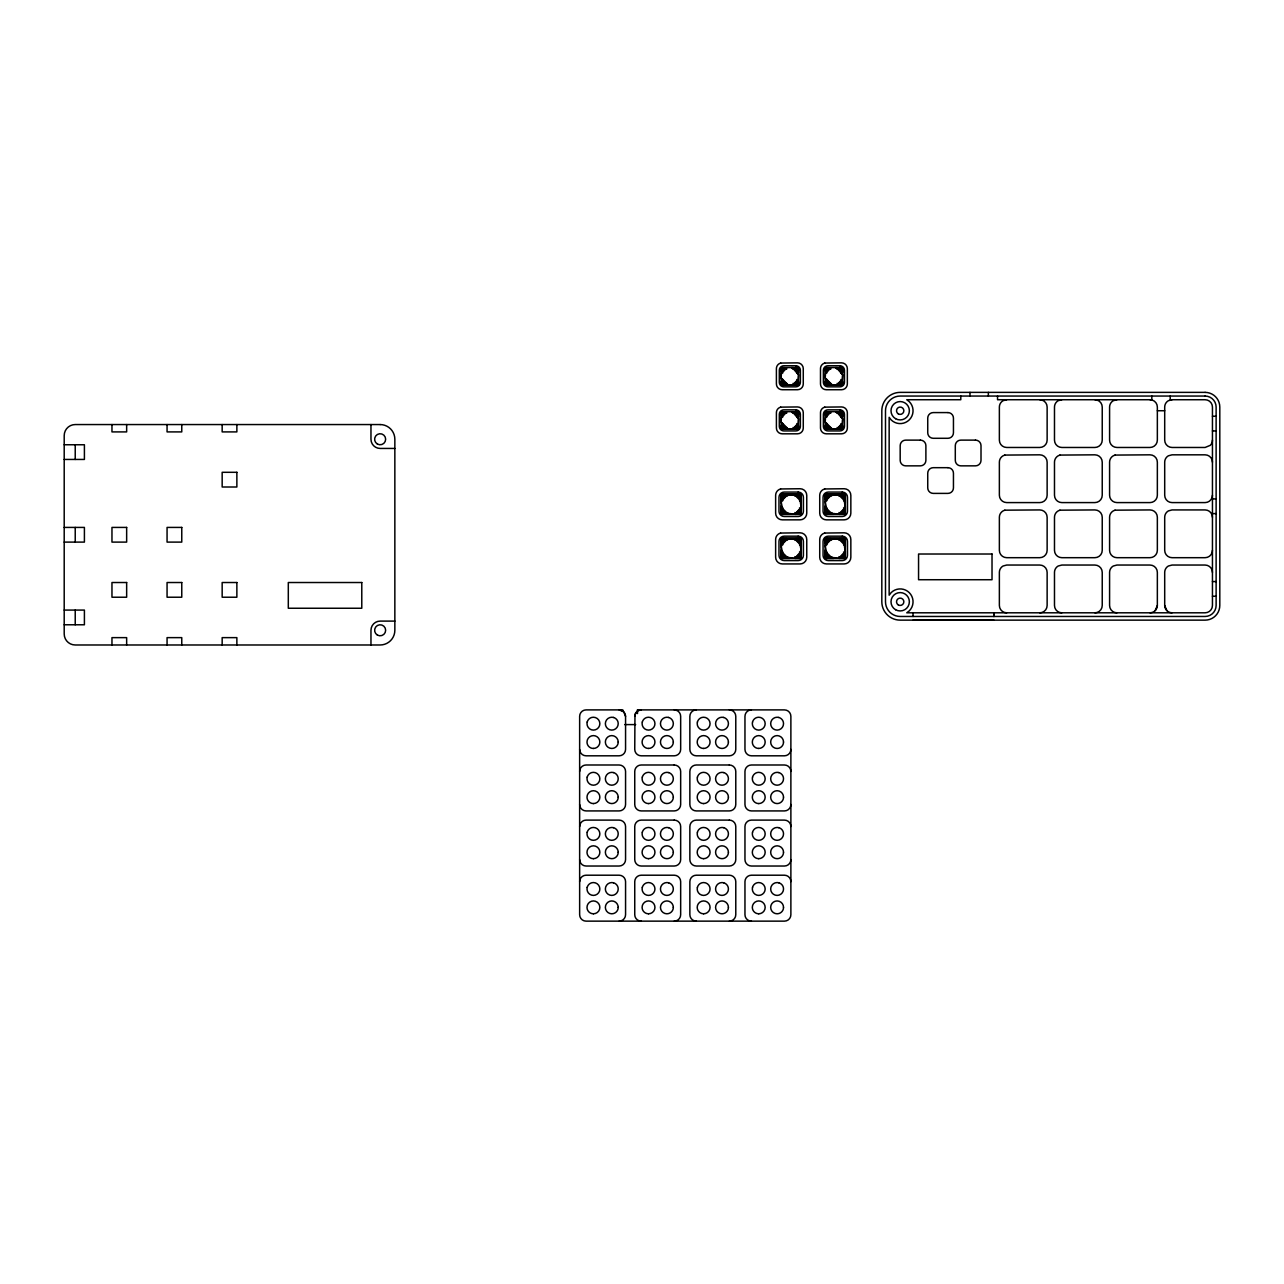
<?xml version="1.0" encoding="UTF-8"?>
<svg xmlns="http://www.w3.org/2000/svg" width="1284" height="1284" viewBox="0 0 1284 1284"><rect width="100%" height="100%" fill="white"/><g stroke="black" fill="none" stroke-linecap="round" stroke-linejoin="round"><path stroke-width="1.5" d="M637.426 711.159L637.506 709.892L784.46 709.892A6.436 6.436 0 0 1 790.88 716.328L790.88 914.706A6.436 6.436 0 0 1 784.46 921.142L586.066 921.142A6.436 6.436 0 0 1 579.646 914.706L579.646 716.328A6.436 6.436 0 0 1 586.066 709.892L622.804 709.892L622.804 711.111M674.244 709.892A6.436 6.436 0 0 1 680.664 716.328L680.664 749.391A6.436 6.436 0 0 1 674.244 755.811L641.181 755.811A6.436 6.436 0 0 1 634.745 749.391L634.97 714.658L637.971 710.758L641.181 709.892M1116.936 612.805A7.351 7.351 0 0 1 1109.585 605.454L1109.585 572.391A7.351 7.351 0 0 1 1113.26 566.019L1116.936 565.04L1149.999 565.04A7.351 7.351 0 0 1 1157.349 572.391L1157.349 605.454L1155.199 610.638M1006.72 399.725L1003.045 400.704A7.351 7.351 0 0 0 999.369 407.06L999.369 440.123A7.351 7.351 0 0 0 1006.72 447.474L1039.783 447.474A7.351 7.351 0 0 0 1047.134 440.123L1047.134 407.06A7.351 7.351 0 0 0 1039.783 399.725M1061.836 399.725L1058.16 400.704A7.351 7.351 0 0 0 1054.485 407.06L1054.485 440.123A7.351 7.351 0 0 0 1061.836 447.474L1094.899 447.474A7.351 7.351 0 0 0 1102.234 440.123L1102.234 407.06A7.351 7.351 0 0 0 1094.899 399.725M1116.936 399.725L1113.26 400.704A7.351 7.351 0 0 0 1109.585 407.06L1109.585 440.123A7.351 7.351 0 0 0 1116.936 447.474L1149.999 447.474A7.351 7.351 0 0 0 1157.349 440.123L1157.349 407.06A7.351 7.351 0 0 0 1149.999 399.725M1172.035 399.725L1168.36 400.704A7.351 7.351 0 0 0 1164.7 407.06L1164.7 440.123A7.351 7.351 0 0 0 1172.035 447.474L1205.098 447.474L1210.298 445.323A7.351 7.351 0 0 0 1212.449 440.123M781.105 367.577L798.552 367.577L798.552 385.023L781.105 385.023L781.105 367.577L784.283 370.755M825.195 367.577L842.641 367.577L842.641 385.023L825.195 385.023L825.195 367.577L828.373 370.755M798.552 368.364L793.801 368.364L798.552 372.328L797.765 367.577M842.641 368.364L837.89 368.364L842.641 372.328L841.855 367.577M781.908 371.541L782.694 373.13M797.765 371.541L794.587 368.364M825.981 371.541L826.784 373.13M841.855 371.541L838.677 368.364M797.765 373.13L792.998 367.577M841.855 373.13L837.088 367.577M797.765 373.917L792.212 367.577M841.855 373.917L836.301 367.577M781.908 378.684L787.461 384.221M825.981 378.684L831.534 384.221M781.908 379.47L786.659 384.221M825.981 379.47L830.748 384.221M781.908 381.059L785.07 384.221M797.765 381.059L796.963 379.47M825.981 381.059L829.159 384.221M841.855 381.059L841.052 379.47M1157.349 410.736L1164.7 410.736M781.105 411.666L798.552 411.666L798.552 429.097L781.105 429.097L781.105 411.666L784.283 414.828M825.195 411.666L842.641 411.666L842.641 429.097L825.195 429.097L825.195 411.666L828.373 414.828M798.552 412.453L793.801 412.453L798.552 416.417L797.765 411.666M842.641 412.453L837.89 412.453L842.641 416.417L841.855 411.666M781.908 415.631L782.694 417.204M797.765 415.631L794.587 412.453M825.981 415.631L826.784 417.204M841.855 415.631L838.677 412.453M1212.449 416.257L1216.125 416.257M797.765 417.204L792.998 411.666M841.855 417.204L837.088 411.666M797.765 418.006L792.212 411.666M841.855 418.006L836.301 411.666M781.908 422.757L787.461 428.31M825.981 422.757L831.534 428.31M781.908 423.559L786.659 428.31M825.981 423.559L830.748 428.31M781.908 425.132L785.07 428.31M797.765 425.132L796.963 423.559M825.981 425.132L829.159 428.31M841.855 425.132L841.052 423.559M1212.449 430.942L1216.125 430.942M64.2 444.762L84.407 444.762L84.407 459.447L64.2 459.447M394.846 448.437L380.144 448.437A9.181 9.181 0 0 1 370.964 439.24L370.964 424.555M781.089 494.196L801.296 494.196L801.296 514.386L781.089 514.386L781.089 494.196L784.765 497.855M825.179 494.196L845.386 494.196L845.386 514.386L825.179 514.386L825.179 494.196L828.854 497.855M801.296 495.11L795.791 495.11L795.791 494.196L801.296 499.701L800.381 499.701L800.381 494.196M845.386 495.11L839.864 495.11L839.864 494.196L845.386 499.701L844.471 499.701L844.471 494.196M782.004 498.786L781.089 498.786L782.935 500.616M800.381 498.786L801.296 498.786L796.706 494.196L796.706 495.11M826.094 498.786L825.179 498.786L827.008 500.616M844.471 498.786L845.386 498.786L840.795 494.196L840.795 495.11M1212.449 498.914L1216.125 498.914M800.381 500.616L801.296 500.616L794.86 494.196M844.471 500.616L845.386 500.616L838.95 494.196M800.381 501.53L801.296 501.53L793.945 494.196M844.471 501.53L845.386 501.53L838.035 494.196M782.004 507.052L781.089 507.052L788.44 514.386L788.44 513.472M826.094 507.052L825.179 507.052L832.53 514.386L832.53 513.472M782.004 507.966L781.089 507.966L787.525 514.386L787.525 513.472M826.094 507.966L825.179 507.966L831.599 514.386L831.599 513.472M782.004 509.796L781.089 509.796L785.68 514.386L785.68 513.472M800.381 509.796L801.296 509.796L799.467 507.966M826.094 509.796L825.179 509.796L829.769 514.386L829.769 513.472M844.471 509.796L845.386 509.796L843.54 507.966M1212.449 513.6L1216.125 513.6M64.2 527.419L84.407 527.419L84.407 542.105L64.2 542.105M781.089 538.269L801.296 538.269L801.296 558.476L781.089 558.476L781.089 538.269L784.765 541.944M825.179 538.269L845.386 538.269L845.386 558.476L825.179 558.476L825.179 538.269L828.854 541.944M801.296 539.2L795.791 539.2L795.791 538.269L801.296 543.79L800.381 543.79L800.381 538.269M845.386 539.2L839.864 539.2L839.864 538.269L845.386 543.79L844.471 543.79L844.471 538.269M782.004 542.859L781.089 542.859L782.935 544.705M800.381 542.859L801.296 542.859L796.706 538.269L796.706 539.2M826.094 542.859L825.179 542.859L827.008 544.705M844.471 542.859L845.386 542.859L840.795 538.269L840.795 539.2M800.381 544.705L801.296 544.705L794.86 538.269M844.471 544.705L845.386 544.705L838.95 538.269M800.381 545.62L801.296 545.62L793.945 538.269M844.471 545.62L845.386 545.62L838.035 538.269M782.004 551.125L781.089 551.125L788.44 558.476L788.44 557.561M826.094 551.125L825.179 551.125L832.53 558.476L832.53 557.561M782.004 552.056L781.089 552.056L787.525 558.476L787.525 557.561M826.094 552.056L825.179 552.056L831.599 558.476L831.599 557.561M782.004 553.885L781.089 553.885L785.68 558.476L785.68 557.561M800.381 553.885L801.296 553.885L799.467 552.056M826.094 553.885L825.179 553.885L829.769 558.476L829.769 557.561M844.471 553.885L845.386 553.885L843.54 552.056M1212.449 581.572L1216.125 581.572M1212.449 596.258L1216.125 596.258M64.2 610.077L84.407 610.077L84.407 624.778L64.2 624.778M913.036 620.14L993.864 620.14M394.846 621.103L380.144 621.103A9.181 9.181 0 0 0 370.964 630.284L370.964 644.985M624.65 724.593L635.66 724.593M835.499 367.577L837.088 369.166M841.052 373.13L842.641 374.719L841.855 385.023L839.463 382.648M830.748 368.364L825.195 368.364L827.57 370.755M830.748 369.166L829.159 368.364M829.946 369.166L828.373 367.577L828.373 369.166L825.195 369.166L827.57 371.541M841.052 380.257L842.641 381.846L841.052 381.846L841.052 385.023L838.677 382.648M829.159 369.166L827.57 367.577L827.57 369.952L825.195 369.952L826.784 371.541M841.052 381.059L842.641 382.648L840.266 382.648L840.266 385.023L838.677 383.435M829.159 369.952L826.784 367.577L826.784 370.755L825.195 370.755L826.784 372.328M840.266 381.059L842.641 383.435L839.463 383.435L839.463 385.023L837.89 383.435M828.373 369.952L825.981 367.577L825.195 377.881L826.784 379.47M840.266 381.846L842.641 384.221L832.337 385.023L830.748 383.435M839.463 381.846L842.641 385.023M837.088 383.435L838.677 384.221M791.426 367.577L792.998 369.166M796.963 373.13L798.552 374.719L797.765 385.023L795.39 382.648M835.499 411.666L837.088 413.239M841.052 417.204L842.641 418.793L841.855 429.097L839.463 426.721M786.659 368.364L781.105 368.364L783.497 370.755M830.748 412.453L825.195 412.453L827.57 414.828M786.659 369.166L785.07 368.364M830.748 413.239L829.159 412.453M785.872 369.166L784.283 367.577L784.283 369.166L781.105 369.166L783.497 371.541M796.963 380.257L798.552 381.846L796.963 381.846L796.963 385.023L794.587 382.648M829.946 413.239L828.373 411.666L828.373 413.239L825.195 413.239L827.57 415.631M841.052 424.346L842.641 425.935L841.052 425.935L841.052 429.097L838.677 426.721M785.07 369.166L783.497 367.577L783.497 369.952L781.105 369.952L782.694 371.541M796.963 381.059L798.552 382.648L796.176 382.648L796.176 385.023L794.587 383.435M829.159 413.239L827.57 411.666L827.57 414.042L825.195 414.042L826.784 415.631M841.052 425.132L842.641 426.721L840.266 426.721L840.266 429.097L838.677 427.524M785.07 369.952L782.694 367.577L782.694 370.755L781.105 370.755L782.694 372.328M796.176 381.059L798.552 383.435L795.39 383.435L795.39 385.023L793.801 383.435M829.159 414.042L826.784 411.666L826.784 414.828L825.195 414.828L826.784 416.417M840.266 425.132L842.641 427.524L839.463 427.524L839.463 429.097L837.89 427.524M784.283 369.952L781.908 367.577L781.105 377.881L782.694 379.47M796.176 381.846L798.552 384.221L788.248 385.023L786.659 383.435M828.373 414.042L825.981 411.666L825.195 421.971L826.784 423.559M840.266 425.935L842.641 428.31L832.337 429.097L830.748 427.524M795.39 381.846L798.552 385.023M839.463 425.935L842.641 429.097M792.998 383.435L794.587 384.221M837.088 427.524L838.677 428.31M791.426 411.666L792.998 413.239M796.963 417.204L798.552 418.793L797.765 429.097L795.39 426.721M786.659 412.453L781.105 412.453L783.497 414.828M786.659 413.239L785.07 412.453M785.872 413.239L784.283 411.666L784.283 413.239L781.105 413.239L783.497 415.631M796.963 424.346L798.552 425.935L796.963 425.935L796.963 429.097L794.587 426.721M785.07 413.239L783.497 411.666L783.497 414.042L781.105 414.042L782.694 415.631M796.963 425.132L798.552 426.721L796.176 426.721L796.176 429.097L794.587 427.524M785.07 414.042L782.694 411.666L782.694 414.828L781.105 414.828L782.694 416.417M796.176 425.132L798.552 427.524L795.39 427.524L795.39 429.097L793.801 427.524M784.283 414.042L781.908 411.666L781.105 421.971L782.694 423.559M796.176 425.935L798.552 428.31L788.248 429.097L786.659 427.524M795.39 425.935L798.552 429.097M792.998 427.524L794.587 428.31M837.12 494.196L838.95 496.025M843.54 500.616L845.386 502.461L844.471 502.461L845.386 507.052L844.471 507.052L845.386 507.966L844.471 507.966L845.386 508.881L844.471 508.881L844.471 514.386L841.71 511.642M836.205 494.196L837.12 495.11M835.274 494.196L836.205 495.11M834.359 494.196L835.274 495.11M833.444 494.196L834.359 495.11M832.53 494.196L833.444 495.11M831.599 494.196L832.53 495.11M831.599 495.11L830.684 494.196L830.684 495.11L825.179 495.11L827.923 497.855M831.599 496.025L829.769 494.196L829.769 495.11M830.684 496.025L828.854 494.196L828.854 496.025L825.179 496.025L827.923 498.786M843.54 508.881L845.386 510.727L843.54 510.727L843.54 514.386L840.795 511.642M829.769 496.025L827.923 494.196L827.923 496.94L825.179 496.94L827.008 498.786M843.54 509.796L845.386 511.642L842.625 511.642L842.625 514.386L840.795 512.557M829.769 496.94L827.008 494.196L827.008 497.855L825.179 497.855L827.008 499.701M842.625 509.796L845.386 512.557L841.71 512.557L841.71 514.386L839.864 512.557M828.854 496.94L826.094 494.196L826.094 499.701L825.179 499.701L826.094 501.53L825.179 501.53L826.094 506.121L825.179 506.121L827.008 507.966M842.625 510.727L845.386 513.472L839.864 513.472L839.864 514.386L833.444 513.472L833.444 514.386L831.599 512.557M841.71 510.727L845.386 514.386M838.95 512.557L840.795 514.386L840.795 513.472M793.031 494.196L794.86 496.025M799.467 500.616L801.296 502.461L800.381 502.461L801.296 507.966L800.381 507.966L801.296 508.881L800.381 508.881L800.381 514.386L797.621 511.642M837.12 538.269L838.95 540.115M843.54 544.705L845.386 546.535L844.471 546.535L845.386 552.056L844.471 552.056L845.386 552.971L844.471 552.971L844.471 558.476L841.71 555.731M792.116 494.196L793.031 495.11M836.205 538.269L837.12 539.2M791.201 494.196L792.116 495.11M835.274 538.269L836.205 539.2M790.27 494.196L791.201 495.11M834.359 538.269L835.274 539.2M789.355 494.196L790.27 495.11M833.444 538.269L834.359 539.2M788.44 494.196L789.355 495.11M832.53 538.269L833.444 539.2M787.525 494.196L788.44 495.11M831.599 538.269L832.53 539.2M787.525 495.11L786.594 494.196L786.594 495.11L781.089 495.11L783.85 497.855M831.599 539.2L830.684 538.269L830.684 539.2L825.179 539.2L827.923 541.944M787.525 496.025L785.68 494.196L785.68 495.11M831.599 540.115L829.769 538.269L829.769 539.2M786.594 496.025L784.765 494.196L784.765 496.025L781.089 496.025L783.85 498.786M799.467 508.881L801.296 510.727L799.467 510.727L799.467 514.386L796.706 511.642M830.684 540.115L828.854 538.269L828.854 540.115L825.179 540.115L827.923 542.859M843.54 552.971L845.386 554.8L843.54 554.8L843.54 558.476L840.795 555.731M785.68 496.025L783.85 494.196L783.85 496.94L781.089 496.94L782.935 498.786M799.467 509.796L801.296 511.642L798.536 511.642L798.536 514.386L796.706 512.557M829.769 540.115L827.923 538.269L827.923 541.029L825.179 541.029L827.008 542.859M843.54 553.885L845.386 555.731L842.625 555.731L842.625 558.476L840.795 556.646M785.68 496.94L782.935 494.196L782.935 497.855L781.089 497.855L782.935 499.701M798.536 509.796L801.296 512.557L797.621 512.557L797.621 514.386L795.791 512.557M829.769 541.029L827.008 538.269L827.008 541.944L825.179 541.944L827.008 543.79M842.625 553.885L845.386 556.646L841.71 556.646L841.71 558.476L839.864 556.646M784.765 496.94L782.004 494.196L782.004 499.701L781.089 499.701L782.004 501.53L781.089 501.53L782.004 506.121L781.089 506.121L782.935 507.966M798.536 510.727L801.296 513.472L795.791 513.472L795.791 514.386L789.355 513.472L789.355 514.386L787.525 512.557M828.854 541.029L826.094 538.269L826.094 543.79L825.179 543.79L826.094 545.62L825.179 545.62L826.094 550.21L825.179 550.21L827.008 552.056M842.625 554.8L845.386 557.561L839.864 557.561L839.864 558.476L833.444 557.561L833.444 558.476L831.599 556.646M797.621 510.727L801.296 514.386M841.71 554.8L845.386 558.476M794.86 512.557L796.706 514.386L796.706 513.472M838.95 556.646L840.795 558.476L840.795 557.561M793.031 538.269L794.86 540.115M799.467 544.705L801.296 546.535L800.381 546.535L801.296 551.125L800.381 551.125L801.296 552.056L800.381 552.056L801.296 552.971L800.381 552.971L800.381 558.476L797.621 555.731M792.116 538.269L793.031 539.2M791.201 538.269L792.116 539.2M790.27 538.269L791.201 539.2M789.355 538.269L790.27 539.2M788.44 538.269L789.355 539.2M787.525 538.269L788.44 539.2M787.525 539.2L786.594 538.269L786.594 539.2L781.089 539.2L783.85 541.944M787.525 540.115L785.68 538.269L785.68 539.2M786.594 540.115L784.765 538.269L784.765 540.115L781.089 540.115L783.85 542.859M799.467 552.971L801.296 554.8L799.467 554.8L799.467 558.476L796.706 555.731M785.68 540.115L783.85 538.269L783.85 541.029L781.089 541.029L782.935 542.859M799.467 553.885L801.296 555.731L798.536 555.731L798.536 558.476L796.706 556.646M785.68 541.029L782.935 538.269L782.935 541.944L781.089 541.944L782.935 543.79M798.536 553.885L801.296 556.646L797.621 556.646L797.621 558.476L795.791 556.646M784.765 541.029L782.004 538.269L782.004 543.79L781.089 543.79L782.004 545.62L781.089 545.62L782.004 550.21L781.089 550.21L782.935 552.056M798.536 554.8L801.296 557.561L795.791 557.561L795.791 558.476L789.355 557.561L789.355 558.476L787.525 556.646M797.621 554.8L801.296 558.476M794.86 556.646L796.706 558.476L796.706 557.561M1166.851 610.638L1164.7 605.454L1164.7 572.391A7.351 7.351 0 0 1 1168.36 566.019L1172.035 565.04L1205.098 565.04A7.351 7.351 0 0 1 1212.449 572.391M625.565 716.328L623.687 711.769L619.129 709.892A6.436 6.436 0 0 1 625.565 716.328L625.565 749.391A6.436 6.436 0 0 1 619.129 755.811L586.066 755.811A6.436 6.436 0 0 1 579.646 749.391M1170.206 396.05L1170.206 399.725L1205.098 399.725A7.351 7.351 0 0 1 1212.449 407.06L1212.449 605.454A7.351 7.351 0 0 1 1205.098 612.805L906.761 612.805L909.281 610.863A12.856 12.856 0 0 0 909.281 592.678A12.856 12.856 0 0 0 891.096 592.678L889.154 595.198L889.154 417.316L891.096 419.836A12.856 12.856 0 0 0 909.281 419.836A12.856 12.856 0 0 0 909.281 401.651L906.761 399.725L960.801 399.725L960.801 396.05M1151.828 396.05L1151.828 399.725L997.54 399.725L997.54 396.05M988.359 392.374L988.359 396.05M969.982 392.374L969.982 396.05M913.036 612.805L913.036 616.464M637.506 709.892L637.506 713.567M236.866 424.555L236.866 431.906L222.164 431.906L222.164 424.555M236.866 644.985L236.866 637.634L222.164 637.634L222.164 644.985M181.766 424.555L181.766 431.906L167.064 431.906L167.064 424.555M181.766 644.985L181.766 637.634L167.064 637.634L167.064 644.985M126.651 424.555L126.651 431.906L111.965 431.906L111.965 424.555M126.651 644.985L126.651 637.634L111.965 637.634L111.965 644.985M75.226 444.762L75.226 459.447M75.226 527.419L75.226 542.105M75.226 610.077L75.226 624.778M619.129 921.142A6.436 6.436 0 0 0 625.565 914.706L625.565 881.643A6.436 6.436 0 0 0 619.129 875.206L586.066 875.206A6.436 6.436 0 0 0 579.646 881.643M790.88 859.606A6.436 6.436 0 0 1 784.46 866.026L751.397 866.026A6.436 6.436 0 0 1 744.961 859.606L744.961 826.527A6.436 6.436 0 0 1 751.397 820.107L784.46 820.107A6.436 6.436 0 0 1 790.88 826.527M729.344 709.892A6.436 6.436 0 0 1 735.78 716.328L735.78 749.391A6.436 6.436 0 0 1 729.344 755.811L696.281 755.811A6.436 6.436 0 0 1 689.861 749.391L689.861 716.328A6.436 6.436 0 0 1 696.281 709.892M729.344 921.142A6.436 6.436 0 0 0 735.78 914.706L735.78 881.643A6.436 6.436 0 0 0 729.344 875.206L696.281 875.206A6.436 6.436 0 0 0 689.861 881.643L689.861 914.706A6.436 6.436 0 0 0 696.281 921.142M674.244 921.142A6.436 6.436 0 0 0 680.664 914.706L680.664 881.643A6.436 6.436 0 0 0 674.244 875.206L641.181 875.206A6.436 6.436 0 0 0 634.745 881.643L634.745 914.706A6.436 6.436 0 0 0 641.181 921.142M790.88 804.49A6.436 6.436 0 0 1 784.46 810.926L751.397 810.926A6.436 6.436 0 0 1 744.961 804.49L744.961 771.427A6.436 6.436 0 0 1 751.397 764.991L784.46 764.991A6.436 6.436 0 0 1 790.88 771.427M751.397 921.142A6.436 6.436 0 0 1 744.961 914.706L744.961 881.643A6.436 6.436 0 0 1 751.397 875.206L784.46 875.206A6.436 6.436 0 0 1 790.88 881.643M790.88 749.391A6.436 6.436 0 0 1 784.46 755.811L751.397 755.811A6.436 6.436 0 0 1 744.961 749.391L744.961 716.328A6.436 6.436 0 0 1 751.397 709.892M579.646 804.49A6.436 6.436 0 0 0 586.066 810.926L619.129 810.926A6.436 6.436 0 0 0 625.565 804.49L625.565 771.427A6.436 6.436 0 0 0 619.129 764.991L586.066 764.991A6.436 6.436 0 0 0 579.646 771.427M579.646 859.606A6.436 6.436 0 0 0 586.066 866.026L619.129 866.026A6.436 6.436 0 0 0 625.565 859.606L625.565 826.527A6.436 6.436 0 0 0 619.129 820.107L586.066 820.107A6.436 6.436 0 0 0 579.646 826.527M634.745 716.328A6.436 6.436 0 0 1 636.639 711.769M1039.783 612.805A7.351 7.351 0 0 0 1047.134 605.454L1047.134 572.391A7.351 7.351 0 0 0 1039.783 565.04L1006.72 565.04L1003.045 566.019A7.351 7.351 0 0 0 999.369 572.391L999.369 605.454A7.351 7.351 0 0 0 1006.72 612.805M1061.836 612.805A7.351 7.351 0 0 1 1054.485 605.454L1054.485 572.391A7.351 7.351 0 0 1 1058.16 566.019L1061.836 565.04L1094.899 565.04A7.351 7.351 0 0 1 1102.234 572.391L1102.234 605.454A7.351 7.351 0 0 1 1094.899 612.805M1157.349 605.454A7.351 7.351 0 0 1 1149.999 612.805M1172.035 612.805A7.351 7.351 0 0 1 1164.7 605.454M1212.449 550.338A7.351 7.351 0 0 1 1205.098 557.689L1172.035 557.689A7.351 7.351 0 0 1 1164.7 550.338L1164.7 517.275A7.351 7.351 0 0 1 1168.36 510.92L1172.035 509.925L1205.098 509.925A7.351 7.351 0 0 1 1212.449 517.275M1212.449 462.176A7.351 7.351 0 0 0 1205.098 454.825L1172.035 454.825L1168.36 455.804A7.351 7.351 0 0 0 1164.7 462.176L1164.7 495.239A7.351 7.351 0 0 0 1172.035 502.59L1205.098 502.59A7.351 7.351 0 0 0 1212.449 495.239M587.205 722.009L586.997 723.662A6.436 6.436 0 0 0 593.417 730.098A6.436 6.436 0 0 0 599.853 723.662A6.436 6.436 0 0 0 593.417 717.242L591.747 717.451A6.436 6.436 0 0 0 587.205 722.009M587.205 777.109L586.997 778.778A6.436 6.436 0 0 0 593.417 785.198A6.436 6.436 0 0 0 599.853 778.778A6.436 6.436 0 0 0 593.417 772.342L591.747 772.567A6.436 6.436 0 0 0 587.205 777.109M587.205 832.225L586.997 833.878A6.436 6.436 0 0 0 593.417 840.314A6.436 6.436 0 0 0 599.853 833.878A6.436 6.436 0 0 0 593.417 827.458L591.747 827.666A6.436 6.436 0 0 0 587.205 832.225M587.205 887.324L586.997 888.993A6.436 6.436 0 0 0 593.417 895.413A6.436 6.436 0 0 0 599.853 888.993A6.436 6.436 0 0 0 593.417 882.557L591.747 882.782A6.436 6.436 0 0 0 587.205 887.324M618.214 742.04L618.005 743.709A6.436 6.436 0 0 1 613.447 748.251L611.794 748.46A6.436 6.436 0 0 1 605.358 742.04A6.436 6.436 0 0 1 611.794 735.604A6.436 6.436 0 0 1 618.214 742.04M618.214 797.139L618.005 798.808A6.436 6.436 0 0 1 613.447 803.351L611.794 803.575A6.436 6.436 0 0 1 605.358 797.139A6.436 6.436 0 0 1 611.794 790.719A6.436 6.436 0 0 1 618.214 797.139M618.214 852.255L618.005 853.908A6.436 6.436 0 0 1 613.447 858.466L611.794 858.675A6.436 6.436 0 0 1 605.358 852.255A6.436 6.436 0 0 1 611.794 845.819A6.436 6.436 0 0 1 618.214 852.255M642.321 722.009L642.096 723.662A6.436 6.436 0 0 0 648.532 730.098A6.436 6.436 0 0 0 654.952 723.662A6.436 6.436 0 0 0 648.532 717.242L646.863 717.451A6.436 6.436 0 0 0 642.321 722.009M618.214 907.355L618.005 909.024A6.436 6.436 0 0 1 613.447 913.566L611.794 913.791A6.436 6.436 0 0 1 605.358 907.355A6.436 6.436 0 0 1 611.794 900.935A6.436 6.436 0 0 1 618.214 907.355M642.321 777.109L642.096 778.778A6.436 6.436 0 0 0 648.532 785.198A6.436 6.436 0 0 0 654.952 778.778A6.436 6.436 0 0 0 648.532 772.342L646.863 772.567A6.436 6.436 0 0 0 642.321 777.109M642.321 832.225L642.096 833.878A6.436 6.436 0 0 0 648.532 840.314A6.436 6.436 0 0 0 654.952 833.878A6.436 6.436 0 0 0 648.532 827.458L646.863 827.666A6.436 6.436 0 0 0 642.321 832.225M642.321 887.324L642.096 888.993A6.436 6.436 0 0 0 648.532 895.413A6.436 6.436 0 0 0 654.952 888.993A6.436 6.436 0 0 0 648.532 882.557L646.863 882.782A6.436 6.436 0 0 0 642.321 887.324M673.33 742.04L673.105 743.709A6.436 6.436 0 0 1 668.563 748.251L666.894 748.46A6.436 6.436 0 0 1 660.457 742.04A6.436 6.436 0 0 1 666.894 735.604A6.436 6.436 0 0 1 673.33 742.04M673.33 797.139L673.105 798.808A6.436 6.436 0 0 1 668.563 803.351L666.894 803.575A6.436 6.436 0 0 1 660.457 797.139A6.436 6.436 0 0 1 666.894 790.719A6.436 6.436 0 0 1 673.33 797.139M673.33 852.255L673.105 853.908A6.436 6.436 0 0 1 668.563 858.466L666.894 858.675A6.436 6.436 0 0 1 660.457 852.255A6.436 6.436 0 0 1 666.894 845.819A6.436 6.436 0 0 1 673.33 852.255M697.421 722.009L697.196 723.662A6.436 6.436 0 0 0 703.632 730.098A6.436 6.436 0 0 0 710.068 723.662A6.436 6.436 0 0 0 703.632 717.242L701.963 717.451A6.436 6.436 0 0 0 697.421 722.009M673.33 907.355L673.105 909.024A6.436 6.436 0 0 1 668.563 913.566L666.894 913.791A6.436 6.436 0 0 1 660.457 907.355A6.436 6.436 0 0 1 666.894 900.935A6.436 6.436 0 0 1 673.33 907.355M697.421 777.109L697.196 778.778A6.436 6.436 0 0 0 703.632 785.198A6.436 6.436 0 0 0 710.068 778.778A6.436 6.436 0 0 0 703.632 772.342L701.963 772.567A6.436 6.436 0 0 0 697.421 777.109M697.421 832.225L697.196 833.878A6.436 6.436 0 0 0 703.632 840.314A6.436 6.436 0 0 0 710.068 833.878A6.436 6.436 0 0 0 703.632 827.458L701.963 827.666A6.436 6.436 0 0 0 697.421 832.225M697.421 887.324L697.196 888.993A6.436 6.436 0 0 0 703.632 895.413A6.436 6.436 0 0 0 710.068 888.993A6.436 6.436 0 0 0 703.632 882.557L701.963 882.782A6.436 6.436 0 0 0 697.421 887.324M728.429 742.04L728.205 743.709A6.436 6.436 0 0 1 723.662 748.251L721.993 748.46A6.436 6.436 0 0 1 715.573 742.04A6.436 6.436 0 0 1 721.993 735.604A6.436 6.436 0 0 1 728.429 742.04M728.429 797.139L728.205 798.808A6.436 6.436 0 0 1 723.662 803.351L721.993 803.575A6.436 6.436 0 0 1 715.573 797.139A6.436 6.436 0 0 1 721.993 790.719A6.436 6.436 0 0 1 728.429 797.139M728.429 852.255L728.205 853.908A6.436 6.436 0 0 1 723.662 858.466L721.993 858.675A6.436 6.436 0 0 1 715.573 852.255A6.436 6.436 0 0 1 721.993 845.819A6.436 6.436 0 0 1 728.429 852.255M752.536 722.009L752.312 723.662A6.436 6.436 0 0 0 758.732 730.098A6.436 6.436 0 0 0 765.168 723.662A6.436 6.436 0 0 0 758.732 717.242L757.078 717.451A6.436 6.436 0 0 0 752.536 722.009M728.429 907.355L728.205 909.024A6.436 6.436 0 0 1 723.662 913.566L721.993 913.791A6.436 6.436 0 0 1 715.573 907.355A6.436 6.436 0 0 1 721.993 900.935A6.436 6.436 0 0 1 728.429 907.355M752.536 777.109L752.312 778.778A6.436 6.436 0 0 0 758.732 785.198A6.436 6.436 0 0 0 765.168 778.778A6.436 6.436 0 0 0 758.732 772.342L757.078 772.567A6.436 6.436 0 0 0 752.536 777.109M752.536 832.225L752.312 833.878A6.436 6.436 0 0 0 758.732 840.314A6.436 6.436 0 0 0 765.168 833.878A6.436 6.436 0 0 0 758.732 827.458L757.078 827.666A6.436 6.436 0 0 0 752.536 832.225M752.536 887.324L752.312 888.993A6.436 6.436 0 0 0 758.732 895.413A6.436 6.436 0 0 0 765.168 888.993A6.436 6.436 0 0 0 758.732 882.557L757.078 882.782A6.436 6.436 0 0 0 752.536 887.324M783.529 742.04L783.32 743.709A6.436 6.436 0 0 1 778.778 748.251L777.109 748.46A6.436 6.436 0 0 1 770.673 742.04A6.436 6.436 0 0 1 777.109 735.604A6.436 6.436 0 0 1 783.529 742.04M783.529 797.139L783.32 798.808A6.436 6.436 0 0 1 778.778 803.351L777.109 803.575A6.436 6.436 0 0 1 770.673 797.139A6.436 6.436 0 0 1 777.109 790.719A6.436 6.436 0 0 1 783.529 797.139M783.529 852.255L783.32 853.908A6.436 6.436 0 0 1 778.778 858.466L777.109 858.675A6.436 6.436 0 0 1 770.673 852.255A6.436 6.436 0 0 1 777.109 845.819A6.436 6.436 0 0 1 783.529 852.255M783.529 907.355L783.32 909.024A6.436 6.436 0 0 1 778.778 913.566L777.109 913.791A6.436 6.436 0 0 1 770.673 907.355A6.436 6.436 0 0 1 777.109 900.935A6.436 6.436 0 0 1 783.529 907.355M780.672 363.067L779.276 363.645A5.762 5.762 0 0 0 776.403 368.62L776.403 383.98A5.762 5.762 0 0 0 782.165 389.726L797.508 389.726A5.762 5.762 0 0 0 803.27 383.98L803.27 368.62A5.762 5.762 0 0 0 797.508 362.858L780.672 363.067M824.745 363.067L823.365 363.645A5.762 5.762 0 0 0 820.492 368.62L820.492 383.98A5.762 5.762 0 0 0 826.238 389.726L841.598 389.726A5.762 5.762 0 0 0 847.344 383.98L847.344 368.62A5.762 5.762 0 0 0 841.598 362.858L824.745 363.067M780.672 407.14L779.276 407.718A5.762 5.762 0 0 0 776.403 412.71L776.403 428.053A5.762 5.762 0 0 0 782.165 433.815L797.508 433.815A5.762 5.762 0 0 0 803.27 428.053L803.27 412.71A5.762 5.762 0 0 0 797.508 406.948L780.672 407.14M824.745 407.14L823.365 407.718A5.762 5.762 0 0 0 820.492 412.71L820.492 428.053A5.762 5.762 0 0 0 826.238 433.815L841.598 433.815A5.762 5.762 0 0 0 847.344 428.053L847.344 412.71A5.762 5.762 0 0 0 841.598 406.948L824.745 407.14M780.576 488.963L778.971 489.621A6.661 6.661 0 0 0 775.632 495.399L775.632 513.183A6.661 6.661 0 0 0 782.309 519.843L800.076 519.843A6.661 6.661 0 0 0 806.753 513.183L806.753 495.399A6.661 6.661 0 0 0 800.076 488.739L780.576 488.963M824.665 488.963L823.06 489.621A6.661 6.661 0 0 0 819.722 495.399L819.722 513.183A6.661 6.661 0 0 0 826.382 519.843L844.166 519.843A6.661 6.661 0 0 0 850.843 513.183L850.843 495.399A6.661 6.661 0 0 0 844.166 488.739L824.665 488.963M780.576 533.053L778.971 533.711A6.661 6.661 0 0 0 775.632 539.489L775.632 557.272A6.661 6.661 0 0 0 782.309 563.933L800.076 563.933A6.661 6.661 0 0 0 806.753 557.272L806.753 539.489A6.661 6.661 0 0 0 800.076 532.812L780.576 533.053M1004.826 455.082L1003.045 455.804A7.351 7.351 0 0 0 999.369 462.176L999.369 495.239A7.351 7.351 0 0 0 1006.72 502.59L1039.783 502.59A7.351 7.351 0 0 0 1047.134 495.239L1047.134 462.176A7.351 7.351 0 0 0 1039.783 454.825L1004.826 455.082M824.665 533.053L823.06 533.711A6.661 6.661 0 0 0 819.722 539.489L819.722 557.272A6.661 6.661 0 0 0 826.382 563.933L844.166 563.933A6.661 6.661 0 0 0 850.843 557.272L850.843 539.489A6.661 6.661 0 0 0 844.166 532.812L824.665 533.053M1059.926 455.082L1058.16 455.804A7.351 7.351 0 0 0 1054.485 462.176L1054.485 495.239A7.351 7.351 0 0 0 1061.836 502.59L1094.899 502.59A7.351 7.351 0 0 0 1102.234 495.239L1102.234 462.176A7.351 7.351 0 0 0 1094.899 454.825L1059.926 455.082M1115.026 455.082L1113.26 455.804A7.351 7.351 0 0 0 1109.585 462.176L1109.585 495.239A7.351 7.351 0 0 0 1116.936 502.59L1149.999 502.59A7.351 7.351 0 0 0 1157.349 495.239L1157.349 462.176A7.351 7.351 0 0 0 1149.999 454.825L1115.026 455.082M1004.826 510.181L1003.045 510.92A7.351 7.351 0 0 0 999.369 517.275L999.369 550.338A7.351 7.351 0 0 0 1006.72 557.689L1039.783 557.689A7.351 7.351 0 0 0 1047.134 550.338L1047.134 517.275A7.351 7.351 0 0 0 1039.783 509.925L1004.826 510.181M1059.926 510.181L1058.16 510.92A7.351 7.351 0 0 0 1054.485 517.275L1054.485 550.338A7.351 7.351 0 0 0 1061.836 557.689L1094.899 557.689A7.351 7.351 0 0 0 1102.234 550.338L1102.234 517.275A7.351 7.351 0 0 0 1094.899 509.925L1059.926 510.181M1115.026 510.181L1113.26 510.92A7.351 7.351 0 0 0 1109.585 517.275L1109.585 550.338A7.351 7.351 0 0 0 1116.936 557.689L1149.999 557.689A7.351 7.351 0 0 0 1157.349 550.338L1157.349 517.275A7.351 7.351 0 0 0 1149.999 509.925L1115.026 510.181M795.855 365.747L783.802 365.747A4.526 4.526 0 0 0 779.292 370.273L779.292 382.327A4.526 4.526 0 0 0 783.802 386.837L795.855 386.837A4.526 4.526 0 0 0 800.381 382.327L800.381 370.273A4.526 4.526 0 0 0 795.855 365.747M839.945 365.747L827.891 365.747A4.526 4.526 0 0 0 823.365 370.273L823.365 382.327A4.526 4.526 0 0 0 827.891 386.837L839.945 386.837A4.526 4.526 0 0 0 844.471 382.327L844.471 370.273A4.526 4.526 0 0 0 839.945 365.747M798.552 369.166L795.39 369.166L795.39 367.577L798.552 370.755L796.963 370.755L796.963 367.577L798.552 369.166M842.641 369.166L839.463 369.166L839.463 367.577L842.641 370.755L841.052 370.755L841.052 367.577L842.641 369.166M798.552 369.952L796.176 369.952L796.176 367.577L798.552 369.952M842.641 369.952L840.266 369.952L840.266 367.577L842.641 369.952M781.908 380.257L785.872 385.023L781.105 384.221L781.908 385.023L781.908 380.257M825.981 380.257L829.946 385.023L825.195 384.221L825.981 385.023L825.981 380.257M782.694 381.846L781.105 381.846L784.283 385.023L784.283 383.435L781.105 383.435L782.694 385.023L782.694 381.846M826.784 381.846L825.195 381.846L828.373 385.023L828.373 383.435L825.195 383.435L826.784 385.023L826.784 381.846M783.497 382.648L781.105 382.648L783.497 385.023L783.497 382.648M827.57 382.648L825.195 382.648L827.57 385.023L827.57 382.648M1205.098 392.374L900.18 392.374A18.361 18.361 0 0 0 881.819 410.736L881.819 601.779A18.361 18.361 0 0 0 900.18 620.14L1205.098 620.14A14.702 14.702 0 0 0 1219.8 605.454L1219.8 407.06A14.702 14.702 0 0 0 1205.098 392.374M1205.098 396.05L900.18 396.05A14.702 14.702 0 0 0 885.495 410.736L885.495 601.779A14.702 14.702 0 0 0 900.18 616.464L1205.098 616.464A11.026 11.026 0 0 0 1216.125 605.454L1216.125 407.06A11.026 11.026 0 0 0 1205.098 396.05M795.855 409.837L783.802 409.837A4.526 4.526 0 0 0 779.292 414.363L779.292 426.416A4.526 4.526 0 0 0 783.802 430.926L795.855 430.926A4.526 4.526 0 0 0 800.381 426.416L800.381 414.363A4.526 4.526 0 0 0 795.855 409.837M839.945 409.837L827.891 409.837A4.526 4.526 0 0 0 823.365 414.363L823.365 426.416A4.526 4.526 0 0 0 827.891 430.926L839.945 430.926A4.526 4.526 0 0 0 844.471 426.416L844.471 414.363A4.526 4.526 0 0 0 839.945 409.837M947.945 412.581L933.243 412.581A5.505 5.505 0 0 0 927.738 418.086L927.738 432.788A5.505 5.505 0 0 0 933.243 438.293L947.945 438.293A5.505 5.505 0 0 0 953.45 432.788L953.45 418.086A5.505 5.505 0 0 0 947.945 412.581M798.552 413.239L795.39 413.239L795.39 411.666L798.552 414.828L796.963 414.828L796.963 411.666L798.552 413.239M842.641 413.239L839.463 413.239L839.463 411.666L842.641 414.828L841.052 414.828L841.052 411.666L842.641 413.239M798.552 414.042L796.176 414.042L796.176 411.666L798.552 414.042M842.641 414.042L840.266 414.042L840.266 411.666L842.641 414.042M781.908 424.346L785.872 429.097L781.105 428.31L781.908 429.097L781.908 424.346M825.981 424.346L829.946 429.097L825.195 428.31L825.981 429.097L825.981 424.346M380.144 424.555L75.226 424.555A11.026 11.026 0 0 0 64.2 435.581L64.2 633.959A11.026 11.026 0 0 0 75.226 644.985L380.144 644.985A14.702 14.702 0 0 0 394.846 630.284L394.846 439.24A14.702 14.702 0 0 0 380.144 424.555M782.694 425.935L781.105 425.935L784.283 429.097L784.283 427.524L781.105 427.524L782.694 429.097L782.694 425.935M826.784 425.935L825.195 425.935L828.373 429.097L828.373 427.524L825.195 427.524L826.784 429.097L826.784 425.935M783.497 426.721L781.105 426.721L783.497 429.097L783.497 426.721M827.57 426.721L825.195 426.721L827.57 429.097L827.57 426.721M920.387 440.123L905.685 440.123A5.505 5.505 0 0 0 900.18 445.644L900.18 460.33A5.505 5.505 0 0 0 905.685 465.851L920.387 465.851A5.505 5.505 0 0 0 925.892 460.33L925.892 445.644A5.505 5.505 0 0 0 920.387 440.123M975.487 440.123L960.801 440.123A5.505 5.505 0 0 0 955.296 445.644L955.296 460.33A5.505 5.505 0 0 0 960.801 465.851L975.487 465.851A5.505 5.505 0 0 0 981.008 460.33L981.008 445.644A5.505 5.505 0 0 0 975.487 440.123M947.945 467.681L933.243 467.681A5.505 5.505 0 0 0 927.738 473.186L927.738 487.888A5.505 5.505 0 0 0 933.243 493.393L947.945 493.393A5.505 5.505 0 0 0 953.45 487.888L953.45 473.186A5.505 5.505 0 0 0 947.945 467.681M236.866 472.303L222.164 472.303L222.164 487.005L236.866 487.005L236.866 472.303M798.167 492.077L784.219 492.077A5.232 5.232 0 0 0 778.971 497.309L778.971 511.273A5.232 5.232 0 0 0 784.219 516.505L798.167 516.505A5.232 5.232 0 0 0 803.415 511.273L803.415 497.309A5.232 5.232 0 0 0 798.167 492.077M842.256 492.077L828.292 492.077A5.232 5.232 0 0 0 823.06 497.309L823.06 511.273A5.232 5.232 0 0 0 828.292 516.505L842.256 516.505A5.232 5.232 0 0 0 847.488 511.273L847.488 497.309A5.232 5.232 0 0 0 842.256 492.077M801.296 496.025L797.621 496.025L797.621 494.196L801.296 497.855L799.467 497.855L799.467 494.196L801.296 496.025M845.386 496.025L841.71 496.025L841.71 494.196L845.386 497.855L843.54 497.855L843.54 494.196L845.386 496.025M801.296 496.94L798.536 496.94L798.536 494.196L801.296 496.94M845.386 496.94L842.625 496.94L842.625 494.196L845.386 496.94M782.004 508.881L781.089 508.881L786.594 514.386L786.594 513.472L781.089 513.472L782.004 514.386L782.004 508.881M826.094 508.881L825.179 508.881L830.684 514.386L830.684 513.472L825.179 513.472L826.094 514.386L826.094 508.881M782.935 510.727L781.089 510.727L784.765 514.386L784.765 512.557L781.089 512.557L782.935 514.386L782.935 510.727M827.008 510.727L825.179 510.727L828.854 514.386L828.854 512.557L825.179 512.557L827.008 514.386L827.008 510.727M783.85 511.642L781.089 511.642L783.85 514.386L783.85 511.642M827.923 511.642L825.179 511.642L827.923 514.386L827.923 511.642M126.651 527.419L111.965 527.419L111.965 542.105L126.651 542.105L126.651 527.419M181.766 527.419L167.064 527.419L167.064 542.105L181.766 542.105L181.766 527.419M798.167 536.166L784.219 536.166A5.232 5.232 0 0 0 778.971 541.399L778.971 555.362A5.232 5.232 0 0 0 784.219 560.594L798.167 560.594A5.232 5.232 0 0 0 803.415 555.362L803.415 541.399A5.232 5.232 0 0 0 798.167 536.166M842.256 536.166L828.292 536.166A5.232 5.232 0 0 0 823.06 541.399L823.06 555.362A5.232 5.232 0 0 0 828.292 560.594L842.256 560.594A5.232 5.232 0 0 0 847.488 555.362L847.488 541.399A5.232 5.232 0 0 0 842.256 536.166M801.296 540.115L797.621 540.115L797.621 538.269L801.296 541.944L799.467 541.944L799.467 538.269L801.296 540.115M845.386 540.115L841.71 540.115L841.71 538.269L845.386 541.944L843.54 541.944L843.54 538.269L845.386 540.115M801.296 541.029L798.536 541.029L798.536 538.269L801.296 541.029M845.386 541.029L842.625 541.029L842.625 538.269L845.386 541.029M782.004 552.971L781.089 552.971L786.594 558.476L786.594 557.561L781.089 557.561L782.004 558.476L782.004 552.971M826.094 552.971L825.179 552.971L830.684 558.476L830.684 557.561L825.179 557.561L826.094 558.476L826.094 552.971M992.018 554.014L918.558 554.014L918.558 579.726L992.018 579.726L992.018 554.014M782.935 554.8L781.089 554.8L784.765 558.476L784.765 556.646L781.089 556.646L782.935 558.476L782.935 554.8M827.008 554.8L825.179 554.8L828.854 558.476L828.854 556.646L825.179 556.646L827.008 558.476L827.008 554.8M783.85 555.731L781.089 555.731L783.85 558.476L783.85 555.731M827.923 555.731L825.179 555.731L827.923 558.476L827.923 555.731M126.651 582.519L111.965 582.519L111.965 597.221L126.651 597.221L126.651 582.519M181.766 582.519L167.064 582.519L167.064 597.221L181.766 597.221L181.766 582.519M236.866 582.519L222.164 582.519L222.164 597.221L236.866 597.221L236.866 582.519M361.783 582.519L288.306 582.519L288.306 608.247L361.783 608.247L361.783 582.519M674.244 764.991L641.181 764.991A6.436 6.436 0 0 0 634.745 771.427L634.745 804.49A6.436 6.436 0 0 0 641.181 810.926L674.244 810.926A6.436 6.436 0 0 0 680.664 804.49L680.664 771.427A6.436 6.436 0 0 0 674.244 764.991M729.344 764.991L696.281 764.991A6.436 6.436 0 0 0 689.861 771.427L689.861 804.49A6.436 6.436 0 0 0 696.281 810.926L729.344 810.926A6.436 6.436 0 0 0 735.78 804.49L735.78 771.427A6.436 6.436 0 0 0 729.344 764.991M674.244 820.107L641.181 820.107A6.436 6.436 0 0 0 634.745 826.527L634.745 859.606A6.436 6.436 0 0 0 641.181 866.026L674.244 866.026A6.436 6.436 0 0 0 680.664 859.606L680.664 826.527A6.436 6.436 0 0 0 674.244 820.107M729.344 820.107L696.281 820.107A6.436 6.436 0 0 0 689.861 826.527L689.861 859.606A6.436 6.436 0 0 0 696.281 866.026L729.344 866.026A6.436 6.436 0 0 0 735.78 859.606L735.78 826.527A6.436 6.436 0 0 0 729.344 820.107M778.778 717.451L777.109 717.242A6.436 6.436 0 0 0 770.673 723.662A6.436 6.436 0 0 0 777.109 730.098A6.436 6.436 0 0 0 783.529 723.662L783.32 722.009A6.436 6.436 0 0 0 778.778 717.451M723.662 717.451L721.993 717.242A6.436 6.436 0 0 0 715.573 723.662A6.436 6.436 0 0 0 721.993 730.098A6.436 6.436 0 0 0 728.429 723.662L728.205 722.009A6.436 6.436 0 0 0 723.662 717.451M668.563 717.451L666.894 717.242A6.436 6.436 0 0 0 660.457 723.662A6.436 6.436 0 0 0 666.894 730.098A6.436 6.436 0 0 0 673.33 723.662L673.105 722.009A6.436 6.436 0 0 0 668.563 717.451M613.447 717.451L611.794 717.242A6.436 6.436 0 0 0 605.358 723.662A6.436 6.436 0 0 0 611.794 730.098A6.436 6.436 0 0 0 618.214 723.662L618.005 722.009A6.436 6.436 0 0 0 613.447 717.451M758.732 748.46L757.078 748.251A6.436 6.436 0 0 1 752.536 743.709L752.312 742.04A6.436 6.436 0 0 1 758.732 735.604A6.436 6.436 0 0 1 765.168 742.04A6.436 6.436 0 0 1 758.732 748.46M703.632 748.46L701.963 748.251A6.436 6.436 0 0 1 697.421 743.709L697.196 742.04A6.436 6.436 0 0 1 703.632 735.604A6.436 6.436 0 0 1 710.068 742.04A6.436 6.436 0 0 1 703.632 748.46M648.532 748.46L646.863 748.251A6.436 6.436 0 0 1 642.321 743.709L642.096 742.04A6.436 6.436 0 0 1 648.532 735.604A6.436 6.436 0 0 1 654.952 742.04A6.436 6.436 0 0 1 648.532 748.46M778.778 772.567L777.109 772.342A6.436 6.436 0 0 0 770.673 778.778A6.436 6.436 0 0 0 777.109 785.198A6.436 6.436 0 0 0 783.529 778.778L783.32 777.109A6.436 6.436 0 0 0 778.778 772.567M593.417 748.46L591.747 748.251A6.436 6.436 0 0 1 587.205 743.709L586.997 742.04A6.436 6.436 0 0 1 593.417 735.604A6.436 6.436 0 0 1 599.853 742.04A6.436 6.436 0 0 1 593.417 748.46M723.662 772.567L721.993 772.342A6.436 6.436 0 0 0 715.573 778.778A6.436 6.436 0 0 0 721.993 785.198A6.436 6.436 0 0 0 728.429 778.778L728.205 777.109A6.436 6.436 0 0 0 723.662 772.567M668.563 772.567L666.894 772.342A6.436 6.436 0 0 0 660.457 778.778A6.436 6.436 0 0 0 666.894 785.198A6.436 6.436 0 0 0 673.33 778.778L673.105 777.109A6.436 6.436 0 0 0 668.563 772.567M613.447 772.567L611.794 772.342A6.436 6.436 0 0 0 605.358 778.778A6.436 6.436 0 0 0 611.794 785.198A6.436 6.436 0 0 0 618.214 778.778L618.005 777.109A6.436 6.436 0 0 0 613.447 772.567M758.732 803.575L757.078 803.351A6.436 6.436 0 0 1 752.536 798.808L752.312 797.139A6.436 6.436 0 0 1 758.732 790.719A6.436 6.436 0 0 1 765.168 797.139A6.436 6.436 0 0 1 758.732 803.575M703.632 803.575L701.963 803.351A6.436 6.436 0 0 1 697.421 798.808L697.196 797.139A6.436 6.436 0 0 1 703.632 790.719A6.436 6.436 0 0 1 710.068 797.139A6.436 6.436 0 0 1 703.632 803.575M648.532 803.575L646.863 803.351A6.436 6.436 0 0 1 642.321 798.808L642.096 797.139A6.436 6.436 0 0 1 648.532 790.719A6.436 6.436 0 0 1 654.952 797.139A6.436 6.436 0 0 1 648.532 803.575M778.778 827.666L777.109 827.458A6.436 6.436 0 0 0 770.673 833.878A6.436 6.436 0 0 0 777.109 840.314A6.436 6.436 0 0 0 783.529 833.878L783.32 832.225A6.436 6.436 0 0 0 778.778 827.666M593.417 803.575L591.747 803.351A6.436 6.436 0 0 1 587.205 798.808L586.997 797.139A6.436 6.436 0 0 1 593.417 790.719A6.436 6.436 0 0 1 599.853 797.139A6.436 6.436 0 0 1 593.417 803.575M723.662 827.666L721.993 827.458A6.436 6.436 0 0 0 715.573 833.878A6.436 6.436 0 0 0 721.993 840.314A6.436 6.436 0 0 0 728.429 833.878L728.205 832.225A6.436 6.436 0 0 0 723.662 827.666M668.563 827.666L666.894 827.458A6.436 6.436 0 0 0 660.457 833.878A6.436 6.436 0 0 0 666.894 840.314A6.436 6.436 0 0 0 673.33 833.878L673.105 832.225A6.436 6.436 0 0 0 668.563 827.666M613.447 827.666L611.794 827.458A6.436 6.436 0 0 0 605.358 833.878A6.436 6.436 0 0 0 611.794 840.314A6.436 6.436 0 0 0 618.214 833.878L618.005 832.225A6.436 6.436 0 0 0 613.447 827.666M758.732 858.675L757.078 858.466A6.436 6.436 0 0 1 752.536 853.908L752.312 852.255A6.436 6.436 0 0 1 758.732 845.819A6.436 6.436 0 0 1 765.168 852.255A6.436 6.436 0 0 1 758.732 858.675M703.632 858.675L701.963 858.466A6.436 6.436 0 0 1 697.421 853.908L697.196 852.255A6.436 6.436 0 0 1 703.632 845.819A6.436 6.436 0 0 1 710.068 852.255A6.436 6.436 0 0 1 703.632 858.675M648.532 858.675L646.863 858.466A6.436 6.436 0 0 1 642.321 853.908L642.096 852.255A6.436 6.436 0 0 1 648.532 845.819A6.436 6.436 0 0 1 654.952 852.255A6.436 6.436 0 0 1 648.532 858.675M778.778 882.782L777.109 882.557A6.436 6.436 0 0 0 770.673 888.993A6.436 6.436 0 0 0 777.109 895.413A6.436 6.436 0 0 0 783.529 888.993L783.32 887.324A6.436 6.436 0 0 0 778.778 882.782M593.417 858.675L591.747 858.466A6.436 6.436 0 0 1 587.205 853.908L586.997 852.255A6.436 6.436 0 0 1 593.417 845.819A6.436 6.436 0 0 1 599.853 852.255A6.436 6.436 0 0 1 593.417 858.675M723.662 882.782L721.993 882.557A6.436 6.436 0 0 0 715.573 888.993A6.436 6.436 0 0 0 721.993 895.413A6.436 6.436 0 0 0 728.429 888.993L728.205 887.324A6.436 6.436 0 0 0 723.662 882.782M668.563 882.782L666.894 882.557A6.436 6.436 0 0 0 660.457 888.993A6.436 6.436 0 0 0 666.894 895.413A6.436 6.436 0 0 0 673.33 888.993L673.105 887.324A6.436 6.436 0 0 0 668.563 882.782M613.447 882.782L611.794 882.557A6.436 6.436 0 0 0 605.358 888.993A6.436 6.436 0 0 0 611.794 895.413A6.436 6.436 0 0 0 618.214 888.993L618.005 887.324A6.436 6.436 0 0 0 613.447 882.782M758.732 913.791L757.078 913.566A6.436 6.436 0 0 1 752.536 909.024L752.312 907.355A6.436 6.436 0 0 1 758.732 900.935A6.436 6.436 0 0 1 765.168 907.355A6.436 6.436 0 0 1 758.732 913.791M703.632 913.791L701.963 913.566A6.436 6.436 0 0 1 697.421 909.024L697.196 907.355A6.436 6.436 0 0 1 703.632 900.935A6.436 6.436 0 0 1 710.068 907.355A6.436 6.436 0 0 1 703.632 913.791M648.532 913.791L646.863 913.566A6.436 6.436 0 0 1 642.321 909.024L642.096 907.355A6.436 6.436 0 0 1 648.532 900.935A6.436 6.436 0 0 1 654.952 907.355A6.436 6.436 0 0 1 648.532 913.791M593.417 913.791L591.747 913.566A6.436 6.436 0 0 1 587.205 909.024L586.997 907.355A6.436 6.436 0 0 1 593.417 900.935A6.436 6.436 0 0 1 599.853 907.355A6.436 6.436 0 0 1 593.417 913.791M993.944 616.464L993.944 612.789L993.864 616.464M895.59 609.723A9.181 9.181 0 0 0 909.361 601.779A9.181 9.181 0 0 0 895.59 593.818A9.181 9.181 0 0 0 895.59 609.723M898.351 604.957A3.675 3.675 0 0 0 903.856 601.779A3.675 3.675 0 0 0 898.351 598.601A3.675 3.675 0 0 0 898.351 604.957M898.351 413.913A3.675 3.675 0 0 0 903.856 410.736A3.675 3.675 0 0 0 898.351 407.558A3.675 3.675 0 0 0 898.351 413.913M895.59 418.696A9.181 9.181 0 0 0 909.361 410.736A9.181 9.181 0 0 0 895.59 402.791A9.181 9.181 0 0 0 895.59 418.696M377.384 444.023A5.505 5.505 0 0 0 385.649 439.24A5.505 5.505 0 0 0 377.384 434.474A5.505 5.505 0 0 0 377.384 444.023M377.384 635.05A5.505 5.505 0 0 0 385.649 630.284A5.505 5.505 0 0 0 377.384 625.517A5.505 5.505 0 0 0 377.384 635.05"/></g></svg>
